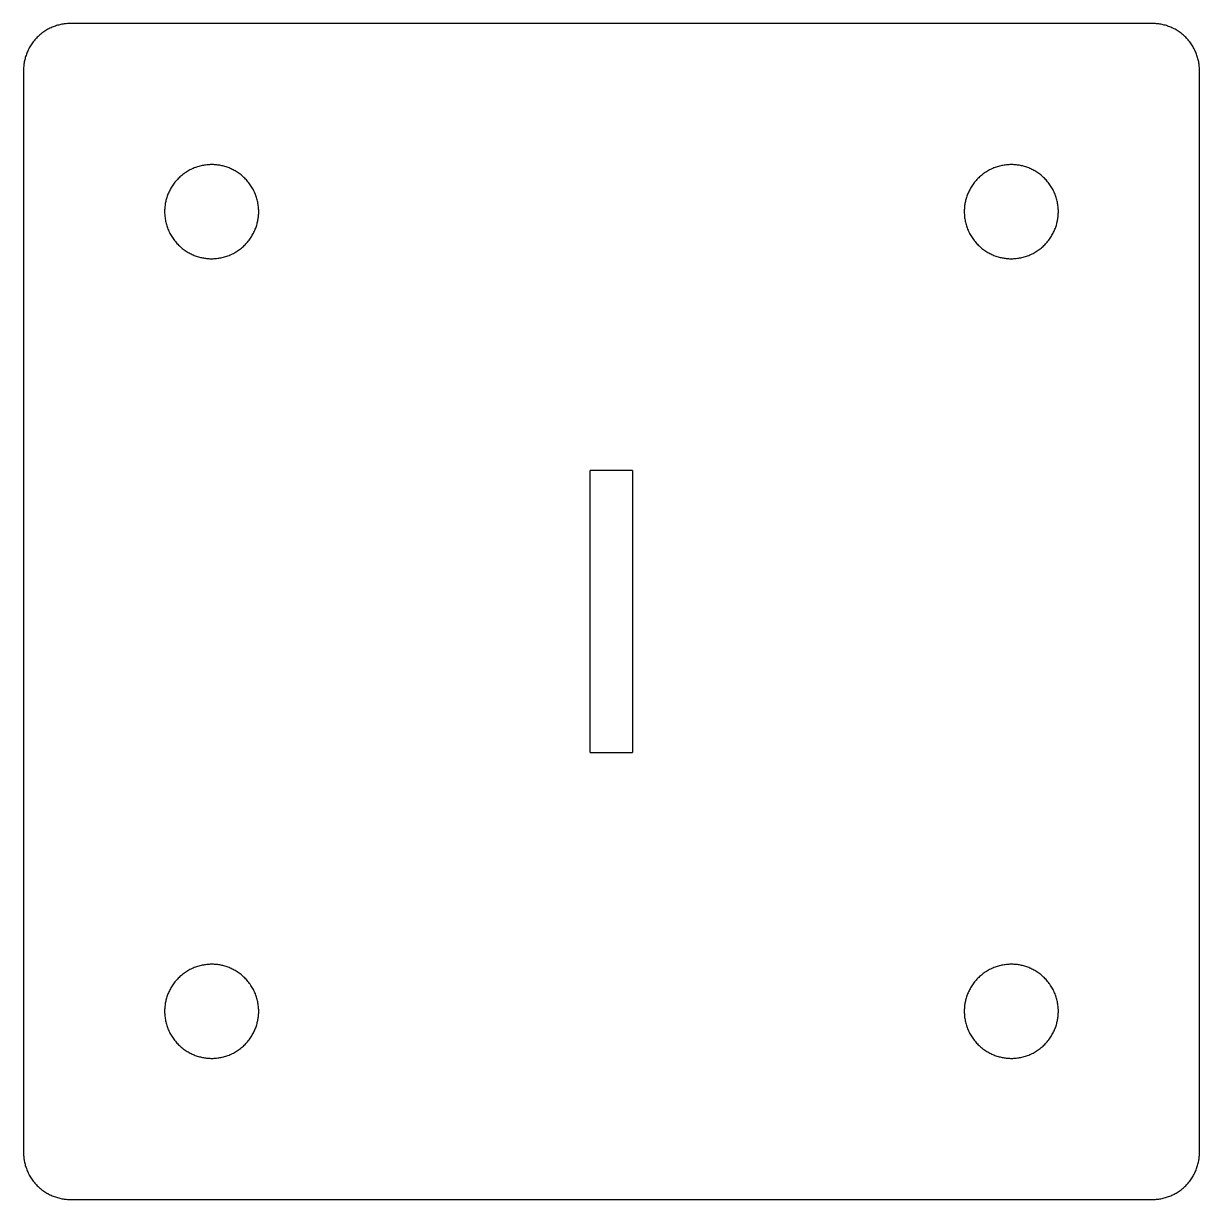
# Model space of a CAD drawing. Header units: millimetres. Extents: x 2438 to 2688, y -2082 to -1832.
import ezdxf

# ---------------------------------------------------------------- set-up
doc = ezdxf.new("R2010")
doc.units = ezdxf.units.MM
doc.layers.add('Cut Lines', color=1, linetype='Continuous', true_color=0xff0000)

msp = doc.modelspace()

# ---------------------------------------------------------------- linework, layer by layer
at = {"layer": 'Cut Lines'}
for points, weights in [([(2448.46, -1831.67), (2438.46, -1831.67), (2438.46, -1841.67)], [1, 0.707106781188, 1]), ([(2688.46, -1841.67), (2688.46, -1831.67), (2678.46, -1831.67)], [1, 0.707106781189, 1]), ([(2438.46, -2071.67), (2438.46, -2081.67), (2448.46, -2081.67)], [1, 0.707106781183, 1]), ([(2678.46, -2081.67), (2688.46, -2081.67), (2688.46, -2071.67)], [1, 0.707106781187, 1])]:
    msp.add_rational_spline(points, weights, degree=2, dxfattribs=at)
for points in [[(2678.46, -1831.67), (2563.46, -1831.67), (2448.46, -1831.67)], [(2438.46, -1841.67), (2438.46, -1956.67), (2438.46, -2071.67)], [(2688.46, -2071.67), (2688.46, -1956.67), (2688.46, -1841.67)], [(2558.96, -1986.67), (2558.96, -1956.67), (2558.96, -1926.67)], [(2567.96, -1926.67), (2567.96, -1956.67), (2567.96, -1986.67)], [(2448.46, -2081.67), (2563.46, -2081.67), (2678.46, -2081.67)]]:
    msp.add_open_spline(points, degree=2, dxfattribs=at)
for points in [[(2488.31, -1873.41), (2486.57, -1883.26), (2476.73, -1881.52), (2466.88, -1879.78), (2468.61, -1869.94), (2470.35, -1860.09), (2480.2, -1861.82), (2490.05, -1863.56), (2488.31, -1873.41)], [(2658.31, -1873.41), (2656.57, -1883.26), (2646.73, -1881.52), (2636.88, -1879.78), (2638.61, -1869.94), (2640.35, -1860.09), (2650.2, -1861.82), (2660.05, -1863.56), (2658.31, -1873.41)], [(2488.31, -2043.41), (2486.57, -2053.26), (2476.73, -2051.52), (2466.88, -2049.78), (2468.61, -2039.94), (2470.35, -2030.09), (2480.2, -2031.82), (2490.05, -2033.56), (2488.31, -2043.41)], [(2658.31, -2043.41), (2656.57, -2053.26), (2646.73, -2051.52), (2636.88, -2049.78), (2638.61, -2039.94), (2640.35, -2030.09), (2650.2, -2031.82), (2660.05, -2033.56), (2658.31, -2043.41)]]:
    msp.add_rational_spline(points, [1, 0.707106781187, 1, 0.707106781187, 1, 0.707106781187, 1, 0.707106781187, 1], degree=2, knots=[-62.831853, -62.831853, -62.831853, -47.12389, -47.12389, -31.415927, -31.415927, -15.707963, -15.707963, 0, 0, 0], dxfattribs=at)
for points in [[(2567.96, -1926.67), (2567.71, -1926.67), (2567.46, -1926.67), (2563.46, -1926.67), (2559.46, -1926.67), (2559.21, -1926.67), (2558.96, -1926.67)], [(2558.96, -1986.67), (2559.21, -1986.67), (2559.46, -1986.67), (2563.46, -1986.67), (2567.46, -1986.67), (2567.71, -1986.67), (2567.96, -1986.67)]]:
    msp.add_open_spline(points, degree=2, knots=[-0.5, -0.5, -0.5, 0, 0, 250, 250, 250.5, 250.5, 250.5], dxfattribs=at)

doc.saveas('drawing.dxf')
